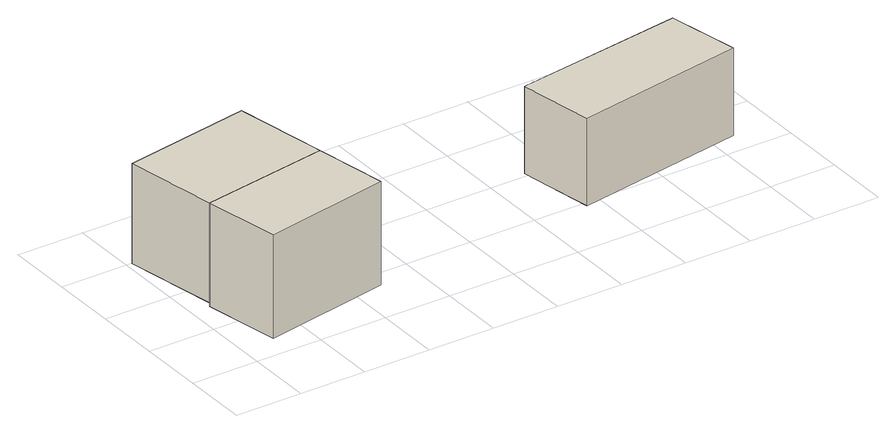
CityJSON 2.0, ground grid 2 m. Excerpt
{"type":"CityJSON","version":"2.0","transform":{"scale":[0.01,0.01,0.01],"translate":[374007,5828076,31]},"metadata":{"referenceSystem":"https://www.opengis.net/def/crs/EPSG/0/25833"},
"CityObjects":{
"building1":{"type":"Building","attributes":{"Gemeindeschluessel":"11000005","BezugspunktDach":"2200","function":"51009_1610","measuredHeight":3.08,"storeysAboveGround":0},"address":[{"country":"Germany","locality":"Berlin"}],"geometry":[{"type":"Solid","lod":"1","boundaries":[[[[0,1,2,3]],[[4,5,6,7]],[[4,7,3,2]],[[5,4,2,1]],[[6,5,1,0]],[[7,6,0,3]]]]}]},
"building2":{"type":"Building","attributes":{"Gemeindeschluessel":"11000005","BezugspunktDach":"2200","function":"31001_1000","measuredHeight":2.97,"storeysAboveGround":1},"address":[{"country":"Germany","locality":"Berlin","thoroughfareNumber":"22 (1)","thoroughfareName":"Eiskellerweg"}],"geometry":[{"type":"Solid","lod":"1","boundaries":[[[[3,2,8,9]],[[10,11,12,13]],[[10,13,9,8]],[[11,10,8,2]],[[12,11,2,3]],[[13,12,3,9]]]]}]},
"building3":{"type":"Building","attributes":{"Gemeindeschluessel":"11000005","BezugspunktDach":"2200","function":"31001_1312","measuredHeight":2.61,"storeysAboveGround":1},"address":[{"country":"Germany","locality":"Berlin","thoroughfareNumber":"2 (2)","thoroughfareName":"Eiskellerweg"}],"geometry":[{"type":"Solid","lod":"1","boundaries":[[[[14,15,16,17]],[[18,19,20,21]],[[18,21,17,16]],[[19,18,16,15]],[[20,19,15,14]],[[21,20,14,17]]]]}]}
},
"vertices":[
[102,73,367],[486,146,367],[446,367,367],[59,303,367],[446,367,59],[486,146,59],[102,73,59],[59,303,59],
[394,650,367],[7,583,367],[394,650,70],[446,367,70],[59,303,70],[7,583,70],
[1154,184,320],[1670,272,320],[1627,488,320],[1113,412,320],[1627,488,60],[1670,272,60],[1154,184,60],[1113,412,60]
]}
